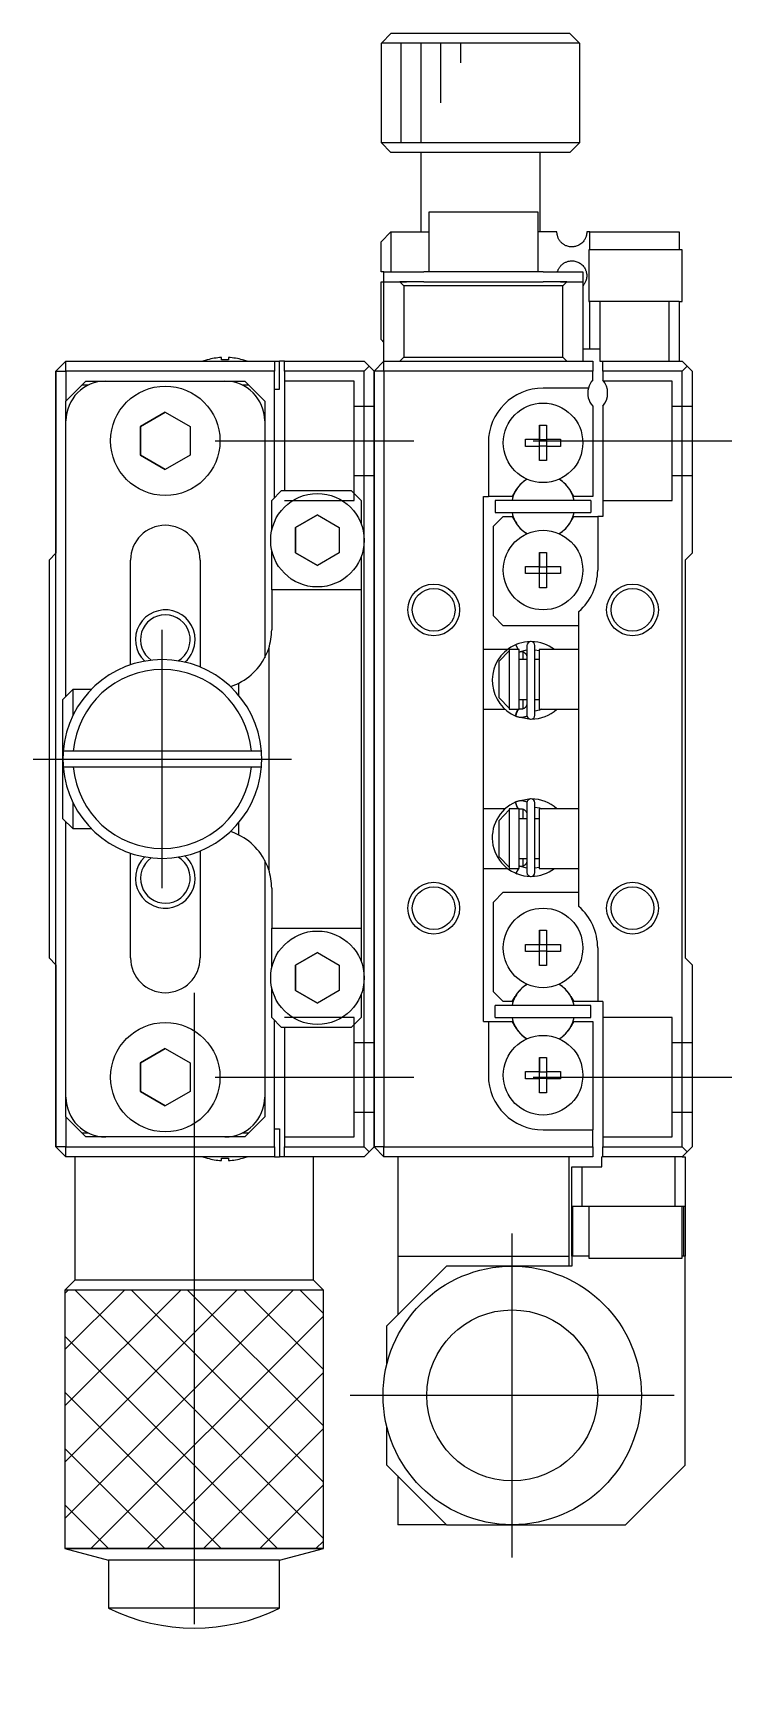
# Model space of a CAD drawing. Extents: x 10 to 351, y 10 to 245.
# Drawn here: x 185.6 to 220.8, y 106.5 to 189.8 of the extents above; entities that cross this region are included whole.
import ezdxf

# ---------------------------------------------------------------- set-up
doc = ezdxf.new("R2010")
doc.units = 0
doc.linetypes.add('CENTER', pattern=[50.8, 31.75, -6.35, 6.35, -6.35])
doc.linetypes.add('DASHED', pattern=[19.05, 12.7, -6.35])
doc.layers.get('0').update_dxf_attribs({"linetype": 'CONTINUOUS'})
doc.layers.add('CENTER', color=1, linetype='CENTER')

msp = doc.modelspace()

# ---------------------------------------------------------------- linework, layer by layer
at = {"color": 7, "linetype": 'CONTINUOUS'}
for p, q in [((203.166, 189.294), (203.667, 189.794)), ((213.134, 189.294), (203.166, 189.294)), ((203.166, 188.794), (203.166, 189.294)), ((203.667, 189.794), (212.632, 189.794)), ((212.632, 189.794), (213.134, 189.294)), ((213.134, 189.294), (213.134, 188.794)), ((203.15, 188.794), (203.166, 188.794)), ((203.15, 188.794), (203.15, 184.294)), ((213.134, 188.794), (213.15, 188.794)), ((213.15, 184.294), (213.15, 188.794)), ((203.15, 184.294), (213.15, 184.294)), ((203.15, 184.294), (203.65, 183.794)), ((212.65, 183.794), (213.15, 184.294)), ((212.65, 183.794), (203.65, 183.794)), ((205.15, 183.794), (205.15, 179.794)), ((211.15, 179.794), (211.15, 183.794)), ((211.05, 180.794), (205.55, 180.794)), ((205.55, 180.794), (205.55, 177.794)), ((211.05, 177.794), (211.05, 180.794)), ((203.65, 179.794), (203.15, 179.294)), ((203.15, 177.794), (203.15, 179.294)), ((203.65, 179.794), (203.65, 177.794)), ((203.65, 179.794), (205.55, 179.794)), ((212, 179.794), (211.05, 179.794)), ((212, 179.759), (212, 179.794)), ((212.003, 179.725), (212, 179.759)), ((212.007, 179.691), (212.003, 179.725)), ((212.012, 179.657), (212.007, 179.691)), ((212.019, 179.626), (212.012, 179.657)), ((212.026, 179.595), (212.019, 179.626)), ((212.036, 179.564), (212.026, 179.595)), ((212.046, 179.534), (212.036, 179.564)), ((212.057, 179.506), (212.046, 179.534)), ((212.069, 179.478), (212.057, 179.506)), ((212.083, 179.451), (212.069, 179.478)), ((212.097, 179.424), (212.083, 179.451)), ((212.116, 179.393), (212.097, 179.424)), ((212.136, 179.363), (212.116, 179.393)), ((212.157, 179.334), (212.136, 179.363)), ((212.179, 179.307), (212.157, 179.334)), ((212.201, 179.282), (212.179, 179.307)), ((212.225, 179.258), (212.201, 179.282)), ((212.249, 179.235), (212.225, 179.258)), ((212.274, 179.214), (212.249, 179.235)), ((212.3, 179.194), (212.274, 179.214)), ((212.326, 179.174), (212.3, 179.194)), ((212.353, 179.157), (212.326, 179.174)), ((212.381, 179.141), (212.353, 179.157)), ((212.417, 179.121), (212.381, 179.141)), ((212.453, 179.105), (212.417, 179.121)), ((212.49, 179.09), (212.453, 179.105)), ((212.534, 179.075), (212.49, 179.09)), ((212.579, 179.063), (212.534, 179.075)), ((212.623, 179.054), (212.579, 179.063)), ((212.667, 179.048), (212.623, 179.054)), ((212.71, 179.045), (212.667, 179.048)), ((212.753, 179.044), (212.71, 179.045)), ((212.798, 179.045), (212.753, 179.044)), ((212.842, 179.049), (212.798, 179.045)), ((212.886, 179.056), (212.842, 179.049)), ((212.928, 179.065), (212.886, 179.056)), ((212.969, 179.076), (212.928, 179.065)), ((213.016, 179.092), (212.969, 179.076)), ((213.062, 179.111), (213.016, 179.092)), ((213.105, 179.133), (213.062, 179.111)), ((213.147, 179.157), (213.105, 179.133)), ((213.198, 179.192), (213.147, 179.157)), ((213.245, 179.231), (213.198, 179.192)), ((213.29, 179.273), (213.245, 179.231)), ((213.32, 179.307), (213.29, 179.273)), ((213.349, 179.342), (213.32, 179.307)), ((213.376, 179.38), (213.349, 179.342)), ((213.401, 179.421), (213.376, 179.38)), ((213.414, 179.446), (213.401, 179.421)), ((213.427, 179.472), (213.414, 179.446)), ((213.44, 179.5), (213.427, 179.472)), ((213.451, 179.529), (213.44, 179.5)), ((213.462, 179.559), (213.451, 179.529)), ((213.472, 179.591), (213.462, 179.559)), ((213.476, 179.608), (213.472, 179.591)), ((213.48, 179.625), (213.476, 179.608)), ((213.484, 179.643), (213.48, 179.625)), ((213.488, 179.661), (213.484, 179.643)), ((213.491, 179.68), (213.488, 179.661)), ((213.494, 179.7), (213.491, 179.68)), ((213.495, 179.711), (213.494, 179.7)), ((213.496, 179.723), (213.495, 179.711)), ((213.497, 179.735), (213.496, 179.723)), ((213.498, 179.747), (213.497, 179.735)), ((213.499, 179.758), (213.498, 179.747)), ((213.5, 179.782), (213.499, 179.77)), ((213.499, 179.77), (213.499, 179.758)), ((213.5, 179.794), (213.5, 179.782)), ((213.65, 179.794), (213.5, 179.794)), ((213.65, 179.794), (218.15, 179.794)), ((213.65, 178.894), (213.65, 179.794)), ((218.15, 179.794), (218.15, 178.894)), ((212.243, 178.147), (212.271, 178.171)), ((212.271, 178.171), (212.3, 178.194)), ((212.3, 178.194), (212.331, 178.216)), ((212.331, 178.216), (212.362, 178.235)), ((212.362, 178.235), (212.393, 178.253)), ((212.393, 178.253), (212.425, 178.269)), ((212.425, 178.269), (212.456, 178.284)), ((212.456, 178.284), (212.49, 178.297)), ((212.49, 178.297), (212.524, 178.309)), ((212.524, 178.309), (212.558, 178.319)), ((212.558, 178.319), (212.592, 178.327)), ((212.592, 178.327), (212.638, 178.335)), ((212.638, 178.335), (212.684, 178.341)), ((212.684, 178.341), (212.728, 178.343)), ((212.728, 178.343), (212.772, 178.343)), ((212.772, 178.343), (212.815, 178.341)), ((212.815, 178.341), (212.857, 178.336)), ((212.857, 178.336), (212.898, 178.329)), ((212.898, 178.329), (212.952, 178.316)), ((212.952, 178.316), (213.004, 178.299)), ((213.004, 178.299), (213.054, 178.279)), ((213.054, 178.279), (213.1, 178.257)), ((213.1, 178.257), (213.143, 178.232)), ((213.143, 178.232), (213.185, 178.204)), ((213.185, 178.204), (213.224, 178.174)), ((213.224, 178.174), (213.263, 178.141)), ((218.3, 178.894), (213.6, 178.894)), ((213.6, 178.894), (213.6, 176.294)), ((218.3, 176.294), (218.3, 178.894)), ((203.3, 177.794), (203.15, 177.794)), ((203.3, 177.294), (203.3, 177.794)), ((203.3, 177.794), (205.3, 177.794)), ((211.3, 177.794), (205.3, 177.794)), ((211.3, 177.794), (213.3, 177.794)), ((212.027, 177.794), (212.035, 177.822)), ((212.035, 177.822), (212.045, 177.849)), ((212.045, 177.849), (212.055, 177.876)), ((212.055, 177.876), (212.066, 177.903)), ((212.066, 177.903), (212.079, 177.93)), ((212.079, 177.93), (212.093, 177.956)), ((212.093, 177.956), (212.108, 177.981)), ((212.108, 177.981), (212.123, 178.006)), ((212.123, 178.006), (212.139, 178.029)), ((212.139, 178.029), (212.156, 178.052)), ((212.156, 178.052), (212.173, 178.073)), ((212.173, 178.073), (212.191, 178.094)), ((212.191, 178.094), (212.217, 178.121)), ((212.217, 178.121), (212.243, 178.147)), ((213.263, 178.141), (213.299, 178.104)), ((213.299, 178.104), (213.333, 178.065)), ((213.3, 177.794), (213.3, 177.294)), ((213.333, 178.065), (213.364, 178.024)), ((213.364, 178.024), (213.389, 177.986)), ((213.389, 177.986), (213.412, 177.946)), ((213.412, 177.946), (213.433, 177.903)), ((213.433, 177.903), (213.443, 177.88)), ((213.456, 177.341), (213.441, 177.302)), ((213.443, 177.88), (213.452, 177.856)), ((213.452, 177.856), (213.461, 177.831)), ((213.469, 177.382), (213.456, 177.341)), ((213.461, 177.831), (213.469, 177.804)), ((213.469, 177.804), (213.477, 177.777)), ((213.474, 177.398), (213.469, 177.382)), ((213.478, 177.416), (213.474, 177.398)), ((213.477, 177.777), (213.484, 177.748)), ((213.482, 177.434), (213.478, 177.416)), ((213.486, 177.452), (213.482, 177.434)), ((213.484, 177.748), (213.486, 177.734)), ((213.486, 177.734), (213.489, 177.721)), ((213.49, 177.472), (213.486, 177.452)), ((213.489, 177.721), (213.491, 177.707)), ((213.493, 177.491), (213.49, 177.472)), ((213.491, 177.707), (213.493, 177.693)), ((213.493, 177.693), (213.495, 177.678)), ((213.494, 177.504), (213.493, 177.491)), ((213.496, 177.517), (213.494, 177.504)), ((213.495, 177.678), (213.496, 177.664)), ((213.496, 177.664), (213.497, 177.652)), ((213.497, 177.53), (213.496, 177.517)), ((213.497, 177.652), (213.498, 177.641)), ((213.498, 177.543), (213.497, 177.53)), ((213.498, 177.641), (213.499, 177.63)), ((213.499, 177.557), (213.498, 177.543)), ((213.499, 177.63), (213.499, 177.618)), ((213.499, 177.618), (213.5, 177.606)), ((213.5, 177.582), (213.499, 177.57)), ((213.499, 177.57), (213.499, 177.557)), ((213.5, 177.606), (213.5, 177.594)), ((213.5, 177.594), (213.5, 177.582)), ((203.15, 174.394), (203.15, 177.294)), ((203.15, 177.294), (203.3, 177.294)), ((203.3, 173.294), (203.3, 177.294)), ((203.3, 177.294), (204.1, 177.294)), ((204.3, 177.094), (204.1, 177.294)), ((204.1, 177.294), (204.428, 177.294)), ((204.428, 177.294), (204.1, 177.294)), ((212.3, 177.094), (204.3, 177.094)), ((204.3, 177.094), (204.3, 173.494)), ((205.3, 177.294), (204.428, 177.294)), ((205.3, 177.294), (211.3, 177.294)), ((212.171, 177.294), (211.3, 177.294)), ((212.171, 177.294), (212.5, 177.294)), ((212.5, 177.294), (212.171, 177.294)), ((212.5, 177.294), (212.3, 177.094)), ((212.3, 173.494), (212.3, 177.094)), ((212.5, 177.294), (213.3, 177.294)), ((213.3, 177.294), (213.3, 173.294)), ((213.307, 177.092), (213.3, 177.084)), ((213.339, 177.13), (213.307, 177.092)), ((213.369, 177.17), (213.339, 177.13)), ((213.389, 177.201), (213.369, 177.17)), ((213.407, 177.233), (213.389, 177.201)), ((213.425, 177.266), (213.407, 177.233)), ((213.441, 177.302), (213.425, 177.266)), ((213.6, 176.294), (213.65, 176.294)), ((213.65, 173.894), (213.65, 176.294)), ((214.15, 176.294), (213.65, 176.294)), ((214.15, 176.294), (214.15, 173.894)), ((217.65, 176.294), (214.15, 176.294)), ((217.65, 173.294), (217.65, 176.294)), ((218.15, 176.294), (217.65, 176.294)), ((218.15, 176.294), (218.3, 176.294)), ((218.15, 176.294), (218.15, 173.294)), ((203.15, 174.394), (203.3, 174.244)), ((186.8, 172.794), (187.3, 173.294)), ((187.3, 172.794), (187.3, 173.294)), ((187.3, 173.294), (197.8, 173.294)), ((194.413, 173.363), (194.411, 173.368)), ((195.12, 173.363), (195.12, 173.483)), ((195.48, 173.363), (195.12, 173.363)), ((195.48, 173.483), (195.48, 173.363)), ((196.188, 173.368), (196.186, 173.363)), ((197.8, 173.294), (197.8, 172.794)), ((197.8, 173.294), (198.05, 173.294)), ((198.05, 171.894), (198.05, 173.294)), ((198.3, 173.294), (198.05, 173.294)), ((198.3, 173.294), (202.3, 173.294)), ((198.3, 172.794), (198.3, 173.294)), ((202.3, 173.294), (202.55, 173.044)), ((203.3, 173.294), (202.8, 172.794)), ((203.3, 172.794), (203.3, 173.294)), ((203.3, 173.294), (213.8, 173.294)), ((204.1, 173.294), (204.3, 173.494)), ((204.3, 173.494), (212.3, 173.494)), ((212.3, 173.494), (212.5, 173.294)), ((213.65, 173.894), (213.3, 173.894)), ((214.15, 173.894), (213.65, 173.894)), ((213.8, 173.294), (213.8, 172.794)), ((214.15, 173.894), (214.15, 173.294)), ((214.15, 173.294), (214.3, 173.294)), ((214.3, 172.794), (214.3, 173.294)), ((214.3, 173.294), (218.3, 173.294)), ((218.3, 173.294), (218.55, 173.044)), ((186.8, 172.794), (187.3, 172.794)), ((186.8, 133.794), (186.8, 172.794)), ((186.8, 172.794), (186.8, 163.644)), ((186.8, 133.794), (186.8, 172.794)), ((197.8, 172.794), (187.3, 172.794)), ((187.3, 172.794), (187.3, 171.294)), ((197.8, 166.444), (197.8, 172.794)), ((202.3, 172.794), (198.3, 172.794)), ((198.3, 172.794), (198.3, 166.794)), ((202.55, 173.044), (202.3, 172.794)), ((202.3, 164.294), (202.3, 172.794)), ((202.55, 173.044), (202.8, 172.794)), ((202.8, 172.794), (202.8, 133.794)), ((203.3, 172.794), (202.8, 172.794)), ((202.8, 133.794), (202.8, 172.794)), ((213.8, 172.794), (203.3, 172.794)), ((203.3, 172.794), (203.3, 133.794)), ((213.8, 172.355), (213.8, 172.794)), ((214.3, 172.794), (214.3, 172.355)), ((218.3, 172.794), (214.3, 172.794)), ((218.55, 173.044), (218.3, 172.794)), ((218.3, 133.794), (218.3, 172.794)), ((218.55, 173.044), (218.8, 172.794)), ((218.55, 173.044), (218.8, 172.794)), ((218.8, 172.794), (218.8, 163.644)), ((188.1, 172.094), (187.3, 171.294)), ((188.1, 172.094), (188.3, 172.294)), ((188.428, 172.094), (188.1, 172.094)), ((188.3, 172.294), (189.3, 172.294)), ((189.3, 172.294), (195.3, 172.294)), ((195.3, 172.294), (196.3, 172.294)), ((196.5, 172.094), (196.171, 172.094)), ((196.3, 172.294), (196.5, 172.094)), ((197.3, 171.294), (196.5, 172.094)), ((197.8, 171.894), (198.05, 171.894)), ((213.581, 171.944), (211.3, 171.944)), ((187.3, 170.294), (187.3, 171.294)), ((191.05, 170.015), (192.3, 170.737)), ((192.3, 170.737), (191.05, 170.015)), ((192.3, 170.737), (193.55, 170.015)), ((197.3, 171.294), (197.3, 170.294)), ((213.8, 171.032), (213.8, 166.494)), ((214.3, 171.032), (214.3, 165.494)), ((187.3, 156.444), (187.3, 170.294)), ((191.05, 168.572), (191.05, 170.015)), ((191.05, 170.015), (191.05, 168.572)), ((193.55, 170.015), (193.55, 168.572)), ((197.3, 170.294), (197.3, 158.388)), ((211.12, 170.08), (211.48, 170.08)), ((211.12, 169.374), (211.12, 170.08)), ((211.12, 170.08), (211.12, 169.374)), ((211.48, 170.08), (211.48, 169.374)), ((208.55, 169.194), (208.55, 166.494)), ((210.413, 169.014), (210.413, 169.374)), ((210.413, 169.374), (211.12, 169.374)), ((211.12, 169.014), (210.413, 169.014)), ((211.13, 169.363), (211.12, 169.374)), ((211.13, 169.024), (211.12, 169.014)), ((211.12, 168.307), (211.12, 169.014)), ((211.12, 168.307), (211.12, 169.014)), ((211.13, 169.363), (211.469, 169.363)), ((211.13, 169.024), (211.13, 169.363)), ((211.469, 169.024), (211.13, 169.024)), ((211.469, 169.363), (211.48, 169.374)), ((211.469, 169.363), (211.469, 169.024)), ((211.469, 169.024), (211.48, 169.014)), ((211.48, 169.374), (212.186, 169.374)), ((211.48, 169.014), (211.48, 168.307)), ((212.186, 169.014), (211.48, 169.014)), ((212.186, 169.374), (212.186, 169.014)), ((192.3, 167.85), (191.05, 168.572)), ((191.05, 168.572), (192.3, 167.85)), ((193.55, 168.572), (192.3, 167.85)), ((211.48, 168.307), (211.12, 168.307)), ((197.65, 166.294), (198.15, 166.794)), ((198.15, 166.794), (201.65, 166.794)), ((201.65, 166.794), (202.15, 166.294)), ((209.899, 166.754), (209.749, 166.494)), ((212.85, 166.494), (212.7, 166.754)), ((197.65, 164.776), (197.65, 166.294)), ((202.15, 166.294), (202.15, 165.12)), ((208.3, 166.494), (208.55, 166.494)), ((208.3, 140.094), (208.3, 166.494)), ((209.749, 166.494), (208.55, 166.494)), ((208.9, 166.294), (208.9, 165.694)), ((213.7, 166.294), (208.9, 166.294)), ((208.9, 165.694), (213.7, 165.694)), ((213.8, 166.494), (212.85, 166.494)), ((213.7, 166.294), (213.7, 165.694)), ((198.85, 164.929), (199.95, 165.564)), ((199.95, 165.564), (198.85, 164.929)), ((198.85, 163.658), (198.85, 164.929)), ((198.85, 164.929), (198.85, 163.658)), ((199.95, 165.564), (201.05, 164.929)), ((201.05, 164.929), (201.05, 163.658)), ((209.3, 165.494), (208.8, 164.994)), ((208.8, 160.494), (208.8, 164.994)), ((209.3, 165.494), (209.749, 165.494)), ((209.749, 165.494), (209.899, 165.233)), ((212.7, 165.233), (212.85, 165.494)), ((212.85, 165.494), (214.05, 165.494)), ((214.05, 165.494), (214.05, 162.794)), ((214.3, 165.494), (214.05, 165.494)), ((202.3, 142.294), (202.3, 164.294)), ((186.45, 163.294), (186.8, 163.644)), ((186.45, 163.294), (186.45, 143.294)), ((190.55, 158.031), (190.55, 163.294)), ((194.05, 163.294), (194.05, 157.918)), ((197.65, 161.794), (197.65, 163.811)), ((199.95, 163.023), (198.85, 163.658)), ((198.85, 163.658), (199.95, 163.023)), ((201.05, 163.658), (199.95, 163.023)), ((202.15, 163.467), (202.15, 161.794)), ((211.12, 163.68), (211.48, 163.68)), ((211.12, 162.974), (211.12, 163.68)), ((211.12, 163.68), (211.12, 162.974)), ((211.48, 163.68), (211.48, 162.974)), ((218.45, 163.294), (218.8, 163.644)), ((218.45, 163.294), (218.45, 143.294)), ((210.413, 162.614), (210.413, 162.974)), ((210.413, 162.974), (211.12, 162.974)), ((211.12, 162.614), (210.413, 162.614)), ((211.13, 162.963), (211.12, 162.974)), ((211.13, 162.624), (211.12, 162.614)), ((211.12, 161.907), (211.12, 162.614)), ((211.12, 161.907), (211.12, 162.614)), ((211.13, 162.963), (211.469, 162.963)), ((211.13, 162.624), (211.13, 162.963)), ((211.469, 162.624), (211.13, 162.624)), ((211.469, 162.963), (211.48, 162.974)), ((211.469, 162.963), (211.469, 162.624)), ((211.469, 162.624), (211.48, 162.614)), ((211.48, 162.974), (212.186, 162.974)), ((211.48, 162.614), (211.48, 161.907)), ((212.186, 162.614), (211.48, 162.614)), ((212.186, 162.974), (212.186, 162.614)), ((202.15, 161.794), (197.65, 161.794)), ((197.65, 161.794), (197.65, 159.794)), ((202.15, 161.794), (202.15, 144.794)), ((211.48, 161.907), (211.12, 161.907)), ((213.1, 145.873), (213.1, 160.714)), ((208.8, 160.494), (209.3, 159.994)), ((213.1, 159.994), (209.3, 159.994)), ((209.925, 159.037), (209.921, 159.036)), ((210.042, 158.825), (209.925, 159.037)), ((209.985, 159.062), (209.93, 159.041)), ((209.937, 159.026), (209.931, 159.041)), ((197.5, 158.857), (197.5, 147.73)), ((209.508, 158.794), (208.3, 158.794)), ((209.1, 158.21), (209.6, 158.739)), ((209.1, 156.377), (209.1, 158.21)), ((209.509, 158.794), (209.509, 158.794)), ((209.509, 158.794), (209.509, 158.794)), ((209.6, 158.794), (209.6, 158.739)), ((210.1, 158.794), (209.6, 158.794)), ((209.6, 158.739), (209.6, 155.848)), ((210.054, 158.794), (210.042, 158.825)), ((210.086, 158.673), (210.1, 158.678)), ((210.1, 155.794), (210.1, 158.794)), ((210.1, 158.679), (210.493, 158.785)), ((210.1, 158.678), (210.114, 158.683)), ((210.493, 158.294), (210.1, 158.294)), ((210.114, 158.683), (210.129, 158.687)), ((210.129, 158.687), (210.143, 158.69)), ((210.143, 158.69), (210.158, 158.693)), ((210.158, 158.693), (210.172, 158.695)), ((210.172, 158.695), (210.187, 158.696)), ((210.187, 158.696), (210.202, 158.696)), ((210.202, 158.696), (210.217, 158.695)), ((210.217, 158.695), (210.232, 158.694)), ((210.232, 158.694), (210.246, 158.692)), ((210.246, 158.692), (210.261, 158.689)), ((210.261, 158.689), (210.275, 158.686)), ((210.275, 158.686), (210.289, 158.681)), ((210.289, 158.681), (210.303, 158.676)), ((210.3, 158.294), (210.3, 158.678)), ((210.303, 158.676), (210.317, 158.671)), ((210.317, 158.671), (210.33, 158.664)), ((210.33, 158.664), (210.343, 158.657)), ((210.343, 158.657), (210.356, 158.649)), ((210.356, 158.649), (210.368, 158.641)), ((210.368, 158.641), (210.38, 158.632)), ((210.38, 158.632), (210.391, 158.623)), ((210.391, 158.623), (210.402, 158.613)), ((210.402, 158.613), (210.413, 158.602)), ((210.413, 158.602), (210.422, 158.591)), ((210.422, 158.591), (210.432, 158.579)), ((210.432, 158.579), (210.44, 158.567)), ((210.44, 158.567), (210.448, 158.555)), ((210.448, 158.555), (210.456, 158.542)), ((210.456, 158.542), (210.462, 158.529)), ((210.462, 158.529), (210.469, 158.516)), ((210.469, 158.516), (210.474, 158.502)), ((210.474, 158.502), (210.479, 158.488)), ((210.479, 158.488), (210.483, 158.474)), ((210.483, 158.474), (210.486, 158.46)), ((210.486, 158.46), (210.489, 158.445)), ((210.489, 158.445), (210.491, 158.43)), ((210.491, 158.43), (210.492, 158.416)), ((210.492, 158.416), (210.493, 158.401)), ((210.493, 158.997), (210.493, 155.497)), ((210.493, 158.401), (210.493, 158.396)), ((210.893, 155.497), (210.893, 158.997)), ((210.893, 158.784), (211.1, 158.743)), ((211.1, 158.294), (210.893, 158.294)), ((211.1, 158.794), (211.1, 155.794)), ((213.1, 158.794), (211.1, 158.794)), ((187.15, 156.294), (187.65, 156.794)), ((187.65, 156.794), (187.65, 155.473)), ((188.579, 156.794), (187.65, 156.794)), ((196, 156.484), (196, 157.114)), ((187.15, 153.294), (187.15, 156.294)), ((208.3, 155.794), (209.395, 155.794)), ((209.6, 155.848), (209.1, 156.377)), ((209.396, 155.794), (209.396, 155.794)), ((209.6, 155.848), (209.6, 155.794)), ((209.6, 155.794), (210.1, 155.794)), ((209.921, 155.457), (209.989, 155.691)), ((209.989, 155.691), (210.046, 155.794)), ((210.005, 155.701), (209.998, 155.686)), ((210.012, 155.715), (210.005, 155.701)), ((210.018, 155.728), (210.012, 155.715)), ((210.025, 155.741), (210.018, 155.728)), ((210.032, 155.753), (210.025, 155.741)), ((210.038, 155.765), (210.032, 155.753)), ((210.045, 155.775), (210.038, 155.765)), ((210.051, 155.785), (210.045, 155.775)), ((210.056, 155.794), (210.051, 155.785)), ((210.093, 155.817), (210.086, 155.82)), ((210.107, 155.812), (210.093, 155.817)), ((210.1, 156.294), (210.493, 156.294)), ((210.121, 155.808), (210.107, 155.812)), ((210.136, 155.804), (210.121, 155.808)), ((210.15, 155.802), (210.136, 155.804)), ((210.165, 155.799), (210.15, 155.802)), ((210.18, 155.798), (210.165, 155.799)), ((210.195, 155.797), (210.18, 155.798)), ((210.209, 155.798), (210.195, 155.797)), ((210.224, 155.798), (210.209, 155.798)), ((210.239, 155.8), (210.224, 155.798)), ((210.253, 155.803), (210.239, 155.8)), ((210.268, 155.806), (210.253, 155.803)), ((210.282, 155.81), (210.268, 155.806)), ((210.296, 155.814), (210.282, 155.81)), ((210.31, 155.82), (210.296, 155.814)), ((210.3, 155.815), (210.3, 156.294)), ((210.323, 155.826), (210.31, 155.82)), ((210.337, 155.832), (210.323, 155.826)), ((210.349, 155.84), (210.337, 155.832)), ((210.362, 155.848), (210.349, 155.84)), ((210.374, 155.856), (210.362, 155.848)), ((210.385, 155.865), (210.374, 155.856)), ((210.396, 155.875), (210.385, 155.865)), ((210.407, 155.885), (210.396, 155.875)), ((210.417, 155.896), (210.407, 155.885)), ((210.426, 155.907), (210.417, 155.896)), ((210.435, 155.919), (210.426, 155.907)), ((210.444, 155.931), (210.435, 155.919)), ((210.452, 155.944), (210.444, 155.931)), ((210.459, 155.957), (210.452, 155.944)), ((210.465, 155.97), (210.459, 155.957)), ((210.471, 155.983), (210.465, 155.97)), ((210.476, 155.997), (210.471, 155.983)), ((210.481, 156.011), (210.476, 155.997)), ((210.484, 156.025), (210.481, 156.011)), ((210.488, 156.04), (210.484, 156.025)), ((210.49, 156.054), (210.488, 156.04)), ((210.492, 156.069), (210.49, 156.054)), ((210.493, 156.084), (210.492, 156.069)), ((210.493, 156.097), (210.493, 156.084)), ((210.893, 156.294), (211.1, 156.294)), ((211.128, 155.758), (210.893, 155.708)), ((211.1, 155.794), (213.1, 155.794)), ((211.234, 155.793), (211.128, 155.758)), ((209.92, 155.458), (209.93, 155.454)), ((209.926, 155.476), (209.925, 155.469)), ((209.925, 155.469), (209.925, 155.463)), ((209.925, 155.463), (209.926, 155.458)), ((209.927, 155.484), (209.926, 155.476)), ((209.926, 155.458), (209.927, 155.455)), ((209.928, 155.493), (209.927, 155.484)), ((209.927, 155.455), (209.929, 155.453)), ((209.931, 155.503), (209.928, 155.493)), ((209.929, 155.453), (209.93, 155.452)), ((209.93, 155.452), (209.96, 155.44)), ((209.933, 155.514), (209.931, 155.503)), ((209.937, 155.526), (209.933, 155.514)), ((209.94, 155.539), (209.937, 155.526)), ((209.945, 155.552), (209.94, 155.539)), ((209.949, 155.566), (209.945, 155.552)), ((209.954, 155.58), (209.949, 155.566)), ((209.96, 155.595), (209.954, 155.58)), ((209.966, 155.61), (209.96, 155.595)), ((209.96, 155.44), (209.993, 155.429)), ((209.972, 155.625), (209.966, 155.61)), ((209.978, 155.641), (209.972, 155.625)), ((209.984, 155.656), (209.978, 155.641)), ((209.983, 155.432), (210.669, 155.298)), ((209.991, 155.671), (209.984, 155.656)), ((209.998, 155.686), (209.991, 155.671)), ((209.993, 155.429), (210.026, 155.42)), ((210.026, 155.42), (210.059, 155.412)), ((210.059, 155.412), (210.093, 155.406)), ((210.093, 155.406), (210.127, 155.401)), ((210.127, 155.401), (210.162, 155.398)), ((210.162, 155.398), (210.196, 155.397)), ((210.196, 155.397), (210.23, 155.398)), ((210.23, 155.398), (210.265, 155.401)), ((210.265, 155.401), (210.299, 155.405)), ((210.299, 155.405), (210.333, 155.41)), ((210.333, 155.41), (210.366, 155.418)), ((210.366, 155.418), (210.4, 155.427)), ((210.4, 155.427), (210.432, 155.438)), ((210.432, 155.438), (210.464, 155.451)), ((210.464, 155.451), (210.496, 155.465)), ((187.15, 150.294), (187.15, 153.294)), ((187.667, 153.694), (187.166, 153.694)), ((196.632, 153.694), (187.667, 153.694)), ((197.134, 153.694), (196.632, 153.694)), ((187.166, 152.894), (187.667, 152.894)), ((187.667, 152.894), (196.632, 152.894)), ((196.632, 152.894), (197.134, 152.894)), ((187.65, 151.114), (187.65, 149.794)), ((209.395, 150.794), (208.3, 150.794)), ((209.1, 150.21), (209.6, 150.739)), ((209.396, 150.794), (209.396, 150.794)), ((209.6, 150.794), (209.6, 150.739)), ((210.1, 150.794), (209.6, 150.794)), ((209.6, 150.739), (209.6, 147.848)), ((209.921, 151.13), (209.989, 150.896)), ((209.925, 151.124), (209.926, 151.129)), ((209.925, 151.118), (209.925, 151.124)), ((209.926, 151.111), (209.925, 151.118)), ((209.926, 151.129), (209.927, 151.132)), ((209.927, 151.103), (209.926, 151.111)), ((209.927, 151.132), (209.929, 151.134)), ((209.928, 151.094), (209.927, 151.103)), ((209.931, 151.084), (209.928, 151.094)), ((209.929, 151.134), (209.93, 151.135)), ((209.947, 151.142), (209.93, 151.135)), ((209.933, 151.073), (209.931, 151.084)), ((209.937, 151.061), (209.933, 151.073)), ((209.94, 151.048), (209.937, 151.061)), ((209.945, 151.035), (209.94, 151.048)), ((209.949, 151.021), (209.945, 151.035)), ((209.98, 151.154), (209.947, 151.142)), ((209.954, 151.007), (209.949, 151.021)), ((209.96, 150.992), (209.954, 151.007)), ((209.966, 150.977), (209.96, 150.992)), ((209.972, 150.962), (209.966, 150.977)), ((209.978, 150.946), (209.972, 150.962)), ((209.984, 150.931), (209.978, 150.946)), ((210.013, 151.164), (209.98, 151.154)), ((210.668, 151.289), (209.984, 151.155)), ((209.991, 150.916), (209.984, 150.931)), ((209.989, 150.896), (210.046, 150.793)), ((209.998, 150.901), (209.991, 150.916)), ((210.005, 150.886), (209.998, 150.901)), ((210.012, 150.872), (210.005, 150.886)), ((210.018, 150.859), (210.012, 150.872)), ((210.046, 151.172), (210.013, 151.164)), ((210.025, 150.846), (210.018, 150.859)), ((210.032, 150.834), (210.025, 150.846)), ((210.038, 150.822), (210.032, 150.834)), ((210.045, 150.812), (210.038, 150.822)), ((210.051, 150.802), (210.045, 150.812)), ((210.08, 151.179), (210.046, 151.172)), ((210.056, 150.794), (210.051, 150.802)), ((210.114, 151.184), (210.08, 151.179)), ((210.086, 150.767), (210.1, 150.772)), ((210.1, 147.794), (210.1, 150.794)), ((210.1, 150.772), (210.114, 150.777)), ((210.148, 151.188), (210.114, 151.184)), ((210.114, 150.777), (210.129, 150.781)), ((210.129, 150.781), (210.143, 150.784)), ((210.143, 150.784), (210.158, 150.787)), ((210.182, 151.189), (210.148, 151.188)), ((210.158, 150.787), (210.172, 150.788)), ((210.172, 150.788), (210.187, 150.789)), ((210.217, 151.189), (210.182, 151.189)), ((210.187, 150.789), (210.202, 150.79)), ((210.202, 150.79), (210.217, 150.789)), ((210.251, 151.188), (210.217, 151.189)), ((210.217, 150.789), (210.232, 150.788)), ((210.232, 150.788), (210.246, 150.786)), ((210.246, 150.786), (210.261, 150.783)), ((210.285, 151.184), (210.251, 151.188)), ((210.261, 150.783), (210.275, 150.779)), ((210.275, 150.779), (210.289, 150.775)), ((210.319, 151.179), (210.285, 151.184)), ((210.289, 150.775), (210.303, 150.77)), ((210.3, 150.294), (210.3, 150.772)), ((210.303, 150.77), (210.317, 150.764)), ((210.317, 150.764), (210.33, 150.758)), ((210.353, 151.172), (210.319, 151.179)), ((210.33, 150.758), (210.343, 150.751)), ((210.343, 150.751), (210.356, 150.743)), ((210.387, 151.164), (210.353, 151.172)), ((210.356, 150.743), (210.368, 150.735)), ((210.368, 150.735), (210.38, 150.726)), ((210.38, 150.726), (210.391, 150.716)), ((210.42, 151.153), (210.387, 151.164)), ((210.391, 150.716), (210.402, 150.706)), ((210.402, 150.706), (210.413, 150.696)), ((210.413, 150.696), (210.422, 150.685)), ((210.452, 151.142), (210.42, 151.153)), ((210.484, 151.128), (210.452, 151.142)), ((210.496, 151.122), (210.484, 151.128)), ((210.493, 151.09), (210.493, 147.59)), ((210.893, 147.59), (210.893, 151.09)), ((210.893, 150.879), (211.123, 150.831)), ((211.1, 150.794), (211.1, 147.794)), ((213.1, 150.794), (211.1, 150.794)), ((211.123, 150.831), (211.234, 150.794)), ((187.65, 149.794), (187.15, 150.294)), ((187.3, 136.294), (187.3, 150.144)), ((196, 149.473), (196, 150.103)), ((209.1, 148.377), (209.1, 150.21)), ((210.493, 150.294), (210.1, 150.294)), ((210.422, 150.685), (210.432, 150.673)), ((210.432, 150.673), (210.44, 150.661)), ((210.44, 150.661), (210.448, 150.649)), ((210.448, 150.649), (210.456, 150.636)), ((210.456, 150.636), (210.462, 150.623)), ((210.462, 150.623), (210.469, 150.61)), ((210.469, 150.61), (210.474, 150.596)), ((210.474, 150.596), (210.479, 150.582)), ((210.479, 150.582), (210.483, 150.568)), ((210.483, 150.568), (210.486, 150.553)), ((210.486, 150.553), (210.489, 150.539)), ((210.489, 150.539), (210.491, 150.524)), ((210.491, 150.524), (210.492, 150.51)), ((210.492, 150.51), (210.493, 150.495)), ((210.493, 150.495), (210.493, 150.49)), ((211.1, 150.294), (210.893, 150.294)), ((187.65, 149.794), (188.579, 149.794)), ((190.55, 143.294), (190.55, 148.556)), ((194.05, 148.669), (194.05, 143.294)), ((197.3, 148.199), (197.3, 136.294)), ((209.6, 147.848), (209.1, 148.377)), ((210.1, 148.294), (210.493, 148.294)), ((210.3, 147.909), (210.3, 148.294)), ((210.893, 148.294), (211.1, 148.294)), ((208.3, 147.794), (209.508, 147.794)), ((209.6, 147.848), (209.6, 147.794)), ((209.6, 147.794), (210.1, 147.794)), ((210.042, 147.762), (209.925, 147.55)), ((209.93, 147.546), (209.987, 147.525)), ((209.937, 147.561), (209.931, 147.546)), ((210.054, 147.794), (210.042, 147.762)), ((210.093, 147.911), (210.086, 147.914)), ((210.107, 147.906), (210.093, 147.911)), ((210.493, 147.802), (210.099, 147.908)), ((210.121, 147.902), (210.107, 147.906)), ((210.136, 147.898), (210.121, 147.902)), ((210.15, 147.895), (210.136, 147.898)), ((210.165, 147.893), (210.15, 147.895)), ((210.18, 147.892), (210.165, 147.893)), ((210.195, 147.891), (210.18, 147.892)), ((210.209, 147.891), (210.195, 147.891)), ((210.224, 147.892), (210.209, 147.891)), ((210.239, 147.894), (210.224, 147.892)), ((210.253, 147.896), (210.239, 147.894)), ((210.268, 147.9), (210.253, 147.896)), ((210.282, 147.903), (210.268, 147.9)), ((210.296, 147.908), (210.282, 147.903)), ((210.31, 147.913), (210.296, 147.908)), ((210.323, 147.919), (210.31, 147.913)), ((210.337, 147.926), (210.323, 147.919)), ((210.349, 147.933), (210.337, 147.926)), ((210.362, 147.941), (210.349, 147.933)), ((210.374, 147.95), (210.362, 147.941)), ((210.385, 147.959), (210.374, 147.95)), ((210.396, 147.969), (210.385, 147.959)), ((210.407, 147.979), (210.396, 147.969)), ((210.417, 147.99), (210.407, 147.979)), ((210.426, 148.001), (210.417, 147.99)), ((210.435, 148.013), (210.426, 148.001)), ((210.444, 148.025), (210.435, 148.013)), ((210.452, 148.038), (210.444, 148.025)), ((210.459, 148.05), (210.452, 148.038)), ((210.465, 148.064), (210.459, 148.05)), ((210.471, 148.077), (210.465, 148.064)), ((210.476, 148.091), (210.471, 148.077)), ((210.481, 148.105), (210.476, 148.091)), ((210.484, 148.119), (210.481, 148.105)), ((210.488, 148.134), (210.484, 148.119)), ((210.49, 148.148), (210.488, 148.134)), ((210.492, 148.163), (210.49, 148.148)), ((210.493, 148.177), (210.492, 148.163)), ((210.493, 148.191), (210.493, 148.177)), ((211.1, 147.844), (210.893, 147.803)), ((211.1, 147.794), (213.1, 147.794)), ((197.65, 146.794), (197.65, 144.794)), ((209.3, 146.594), (208.8, 146.094)), ((209.3, 146.594), (213.1, 146.594)), ((208.8, 141.594), (208.8, 146.094)), ((197.65, 144.794), (202.15, 144.794)), ((197.65, 142.776), (197.65, 144.794)), ((202.15, 144.794), (202.15, 143.12)), ((211.12, 144.68), (211.48, 144.68)), ((211.12, 143.974), (211.12, 144.68)), ((211.12, 144.68), (211.12, 143.974)), ((211.48, 144.68), (211.48, 143.974)), ((186.8, 142.944), (186.45, 143.294)), ((198.85, 142.929), (199.95, 143.564)), ((199.95, 143.564), (198.85, 142.929)), ((199.95, 143.564), (201.05, 142.929)), ((210.413, 143.614), (210.413, 143.974)), ((210.413, 143.974), (211.12, 143.974)), ((211.12, 143.614), (210.413, 143.614)), ((211.13, 143.963), (211.12, 143.974)), ((211.13, 143.624), (211.12, 143.614)), ((211.12, 142.907), (211.12, 143.614)), ((211.12, 142.907), (211.12, 143.614)), ((211.13, 143.963), (211.469, 143.963)), ((211.13, 143.624), (211.13, 143.963)), ((211.469, 143.624), (211.13, 143.624)), ((211.469, 143.963), (211.48, 143.974)), ((211.469, 143.963), (211.469, 143.624)), ((211.469, 143.624), (211.48, 143.614)), ((211.48, 143.974), (212.186, 143.974)), ((211.48, 143.614), (211.48, 142.907)), ((212.186, 143.614), (211.48, 143.614)), ((212.186, 143.974), (212.186, 143.614)), ((214.05, 143.794), (214.05, 141.094)), ((218.8, 142.944), (218.45, 143.294)), ((186.8, 142.944), (186.8, 133.794)), ((198.85, 141.658), (198.85, 142.929)), ((198.85, 142.929), (198.85, 141.658)), ((201.05, 142.929), (201.05, 141.658)), ((211.48, 142.907), (211.12, 142.907)), ((218.8, 142.944), (218.8, 133.794)), ((197.65, 140.294), (197.65, 141.811)), ((199.95, 141.023), (198.85, 141.658)), ((198.85, 141.658), (199.95, 141.023)), ((201.05, 141.658), (199.95, 141.023)), ((202.3, 133.794), (202.3, 142.294)), ((208.8, 141.594), (209.3, 141.094)), ((202.15, 141.467), (202.15, 140.294)), ((208.9, 140.294), (208.9, 140.894)), ((213.7, 140.894), (208.9, 140.894)), ((209.749, 141.094), (209.3, 141.094)), ((209.749, 141.094), (209.899, 141.354)), ((212.7, 141.354), (212.85, 141.094)), ((214.05, 141.094), (212.85, 141.094)), ((213.7, 140.294), (213.7, 140.894)), ((214.3, 141.094), (214.05, 141.094)), ((214.3, 141.094), (214.3, 133.794)), ((198.15, 139.794), (197.65, 140.294)), ((197.8, 133.794), (197.8, 140.144)), ((202.15, 140.294), (201.65, 139.794)), ((208.3, 140.094), (208.55, 140.094)), ((208.55, 140.094), (208.55, 137.394)), ((208.55, 140.094), (209.749, 140.094)), ((208.9, 140.294), (213.7, 140.294)), ((209.899, 139.833), (209.749, 140.094)), ((212.85, 140.094), (212.7, 139.833)), ((212.85, 140.094), (213.8, 140.094)), ((213.8, 140.094), (213.8, 134.644)), ((201.65, 139.794), (198.15, 139.794)), ((198.3, 139.794), (198.3, 133.794)), ((191.05, 138.015), (192.3, 138.737)), ((192.3, 138.737), (191.05, 138.015)), ((192.3, 138.737), (193.55, 138.015)), ((211.12, 138.28), (211.48, 138.28)), ((211.12, 137.574), (211.12, 138.28)), ((211.12, 138.28), (211.12, 137.574)), ((211.48, 138.28), (211.48, 137.574)), ((191.05, 136.572), (191.05, 138.015)), ((191.05, 138.015), (191.05, 136.572)), ((193.55, 138.015), (193.55, 136.572)), ((210.413, 137.214), (210.413, 137.574)), ((210.413, 137.574), (211.12, 137.574)), ((211.13, 137.563), (211.12, 137.574)), ((211.13, 137.563), (211.469, 137.563)), ((211.13, 137.224), (211.13, 137.563)), ((211.469, 137.563), (211.48, 137.574)), ((211.469, 137.563), (211.469, 137.224)), ((211.48, 137.574), (212.186, 137.574)), ((212.186, 137.574), (212.186, 137.214)), ((192.3, 135.85), (191.05, 136.572)), ((191.05, 136.572), (192.3, 135.85)), ((193.55, 136.572), (192.3, 135.85)), ((211.12, 137.214), (210.413, 137.214)), ((211.13, 137.224), (211.12, 137.214)), ((211.12, 136.507), (211.12, 137.214)), ((211.12, 136.507), (211.12, 137.214)), ((211.469, 137.224), (211.13, 137.224)), ((211.469, 137.224), (211.48, 137.214)), ((211.48, 137.214), (211.48, 136.507)), ((212.186, 137.214), (211.48, 137.214)), ((187.3, 135.294), (187.3, 136.294)), ((197.3, 136.294), (197.3, 135.294)), ((211.48, 136.507), (211.12, 136.507)), ((187.3, 135.294), (188.1, 134.494)), ((187.3, 135.294), (187.3, 133.794)), ((196.5, 134.494), (197.3, 135.294)), ((188.1, 134.494), (188.428, 134.494)), ((188.3, 134.294), (188.1, 134.494)), ((189.3, 134.294), (188.3, 134.294)), ((195.3, 134.294), (189.3, 134.294)), ((196.3, 134.294), (195.3, 134.294)), ((196.171, 134.494), (196.5, 134.494)), ((196.5, 134.494), (196.3, 134.294)), ((197.8, 134.694), (198.05, 134.694)), ((198.05, 134.694), (198.05, 133.294)), ((211.3, 134.644), (213.8, 134.644)), ((213.8, 133.794), (213.8, 134.644)), ((187.3, 133.794), (186.8, 133.794)), ((187.3, 133.294), (186.8, 133.794)), ((187.3, 133.794), (197.8, 133.794)), ((187.3, 133.294), (187.3, 133.794)), ((197.8, 133.294), (187.3, 133.294)), ((187.75, 133.294), (187.75, 127.094)), ((194.411, 133.219), (194.413, 133.224)), ((195.12, 133.224), (195.48, 133.224)), ((195.12, 133.104), (195.12, 133.224)), ((195.48, 133.224), (195.48, 133.104)), ((196.186, 133.224), (196.188, 133.219)), ((197.8, 133.794), (197.8, 133.294)), ((197.8, 133.294), (198.05, 133.294)), ((198.3, 133.294), (198.05, 133.294)), ((198.3, 133.794), (202.3, 133.794)), ((198.3, 133.294), (198.3, 133.794)), ((202.3, 133.294), (198.3, 133.294)), ((199.75, 127.094), (199.75, 133.294)), ((202.3, 133.794), (202.55, 133.544)), ((202.55, 133.544), (202.3, 133.294)), ((202.55, 133.544), (202.8, 133.794)), ((203.3, 133.794), (202.8, 133.794)), ((203.3, 133.294), (202.8, 133.794)), ((203.3, 133.794), (213.8, 133.794)), ((203.3, 133.294), (203.3, 133.794)), ((213.8, 133.294), (203.3, 133.294)), ((204, 133.294), (204, 128.294)), ((212.6, 133.294), (212.6, 128.294)), ((213.8, 133.794), (213.8, 133.294)), ((214.25, 132.794), (214.25, 133.294)), ((214.3, 133.294), (214.25, 133.294)), ((214.3, 133.794), (218.3, 133.794)), ((214.3, 133.294), (214.3, 133.794)), ((218.3, 133.294), (214.3, 133.294)), ((217.95, 130.794), (217.95, 133.294)), ((218.3, 133.794), (218.55, 133.544)), ((218.55, 133.544), (218.3, 133.294)), ((218.3, 133.294), (218.45, 133.294)), ((218.45, 133.294), (218.45, 130.794)), ((218.8, 133.794), (218.55, 133.544)), ((212.75, 130.794), (212.75, 132.794)), ((212.75, 132.794), (213.25, 132.794)), ((213.25, 132.794), (213.25, 130.794)), ((213.25, 132.794), (214.25, 132.794)), ((213.25, 130.794), (212.75, 130.794)), ((212.75, 128.294), (212.75, 130.794)), ((212.79, 130.794), (212.79, 128.294)), ((217.95, 130.794), (213.25, 130.794)), ((213.6, 130.794), (213.6, 128.194)), ((218.45, 130.794), (217.95, 130.794)), ((218.3, 128.194), (218.3, 130.794)), ((218.38, 128.294), (218.38, 130.794)), ((218.45, 130.794), (218.45, 128.294)), ((204, 128.294), (212.6, 128.294)), ((204, 128.294), (204, 125.344)), ((212.6, 128.294), (212.6, 127.794)), ((212.79, 128.294), (212.75, 128.294)), ((212.75, 128.294), (212.75, 127.794)), ((213.6, 128.294), (212.79, 128.294)), ((218.38, 128.294), (218.3, 128.294)), ((218.45, 128.294), (218.38, 128.294)), ((218.45, 117.794), (218.45, 128.294)), ((206.45, 127.794), (203.45, 124.794)), ((209.75, 127.794), (206.45, 127.794)), ((212.75, 127.794), (209.75, 127.794)), ((213.6, 128.194), (218.3, 128.194)), ((187.75, 127.094), (187.25, 126.594)), ((200.25, 126.594), (187.25, 126.594)), ((187.25, 126.594), (187.25, 113.594)), ((200.25, 126.594), (187.25, 126.594)), ((187.25, 126.594), (187.25, 113.594)), ((199.75, 127.094), (187.75, 127.094)), ((200.25, 126.594), (199.75, 127.094)), ((200.25, 113.594), (200.25, 126.594)), ((200.25, 113.594), (200.25, 126.594)), ((203.45, 122.894), (203.45, 124.794)), ((203.45, 117.794), (203.45, 119.694)), ((203.45, 117.794), (206.45, 114.794)), ((215.45, 114.794), (218.45, 117.794)), ((204, 117.244), (204, 114.794)), ((206.45, 114.794), (204, 114.794)), ((206.45, 114.794), (209.75, 114.794)), ((209.75, 114.794), (215.45, 114.794)), ((200.25, 113.594), (187.25, 113.594)), ((187.25, 113.594), (189.45, 113.004)), ((187.25, 113.594), (200.25, 113.594)), ((198.05, 113.004), (200.25, 113.594)), ((198.05, 113.004), (189.45, 113.004)), ((189.45, 113.004), (189.45, 110.594)), ((198.05, 110.594), (198.05, 113.004)), ((198.05, 110.594), (189.45, 110.594))]:
    msp.add_line(p, q, dxfattribs=at)
at = {"color": 3, "linetype": 'CONTINUOUS'}
for p, q in [((204.15, 189.294), (204.15, 184.294)), ((205.15, 189.294), (205.15, 184.294)), ((206.15, 189.294), (206.15, 186.294)), ((207.15, 189.294), (207.15, 188.294)), ((187.25, 126.425), (187.418, 126.594)), ((187.25, 123.597), (190.247, 126.594)), ((187.25, 120.768), (193.075, 126.594)), ((187.25, 117.94), (195.903, 126.594)), ((187.25, 115.111), (198.732, 126.594)), ((187.763, 126.594), (200.25, 114.107)), ((190.591, 126.594), (200.25, 116.935)), ((193.42, 126.594), (200.25, 119.764)), ((196.248, 126.594), (200.25, 122.592)), ((199.077, 126.594), (200.25, 125.421)), ((188.56, 113.594), (200.25, 125.283)), ((187.25, 124.278), (197.935, 113.594)), ((191.389, 113.594), (200.25, 122.454)), ((187.25, 121.45), (195.106, 113.594)), ((194.217, 113.594), (200.25, 119.626)), ((187.25, 118.622), (192.278, 113.594)), ((197.046, 113.594), (200.25, 116.798)), ((187.25, 115.793), (189.449, 113.594)), ((199.874, 113.594), (200.25, 113.969))]:
    msp.add_line(p, q, dxfattribs=at)
at = {"color": 3, "linetype": 'DASHED'}
for p, q in [((201.8, 172.294), (198.3, 172.294)), ((201.8, 166.294), (201.8, 172.294)), ((217.8, 172.294), (214.3, 172.294)), ((217.8, 166.294), (217.8, 172.294)), ((201.8, 171.044), (202.8, 171.044)), ((217.8, 171.044), (218.8, 171.044)), ((201.8, 167.544), (202.8, 167.544)), ((217.8, 167.544), (218.8, 167.544)), ((198.3, 166.294), (201.8, 166.294)), ((214.3, 166.294), (217.8, 166.294)), ((201.8, 140.294), (198.3, 140.294)), ((201.8, 134.294), (201.8, 140.294)), ((217.8, 140.294), (214.3, 140.294)), ((217.8, 134.294), (217.8, 140.294)), ((201.8, 139.044), (202.8, 139.044)), ((217.8, 139.044), (218.8, 139.044)), ((201.8, 135.544), (202.8, 135.544)), ((217.8, 135.544), (218.8, 135.544)), ((198.3, 134.294), (201.8, 134.294)), ((214.3, 134.294), (217.8, 134.294))]:
    msp.add_line(p, q, dxfattribs=at)
at = {"color": 7, "linetype": 'CONTINUOUS'}
for centre, radius in [((192.3, 169.294), 2.75), ((211.3, 169.194), 2), ((199.95, 164.294), 2.35), ((211.3, 162.794), 2), ((205.8, 160.794), 1.075), ((215.8, 160.794), 1.075), ((205.8, 145.794), 1.075), ((215.8, 145.794), 1.075), ((211.3, 143.794), 2), ((199.95, 142.294), 2.35), ((192.3, 137.294), 2.75), ((211.3, 137.394), 2), ((209.75, 121.294), 6.5), ((209.75, 121.294), 4.3)]:
    msp.add_circle(centre, radius, dxfattribs=at)
at = {"color": 3, "linetype": 'CONTINUOUS'}
for centre in [(205.8, 160.794), (215.8, 160.794), (205.8, 145.794), (215.8, 145.794)]:
    msp.add_circle(centre, 1.3, dxfattribs=at)
at = {"color": 7, "linetype": 'CONTINUOUS'}
for centre, radius, start, end in [((195.3, 170.294), 3.2, 106.12253, 110.36413), ((195.3, 170.294), 3.195, 93.22971, 106.10671), ((195.3, 170.294), 3.195, 73.89329, 86.77029), ((195.3, 170.294), 3.2, 69.63587, 73.87747), ((214.55, 171.694), 1, 138.59038, 165.52249), ((213.55, 171.694), 1, 318.59038, 41.40962), ((189.3, 170.294), 2, 90, 180), ((195.3, 170.294), 2, 0, 90), ((211.3, 169.194), 2.75, 90, 180), ((214.55, 171.694), 1, 165.52249, 221.40962), ((211.415, 165.879), 1.75, 121.88153, 150), ((211.3, 165.994), 1.587, 120.43318, 135.00025), ((211.3, 165.994), 1.587, 44.99975, 59.56682), ((211.185, 165.879), 1.75, 30, 58.11847), ((211.3, 165.994), 1.587, 135.00025, 169.10691), ((211.3, 165.994), 1.587, 10.89309, 44.99975), ((211.3, 165.994), 1.587, 190.89302, 225.00025), ((211.3, 165.994), 1.587, 314.99975, 349.10698), ((192.3, 163.294), 1.75, 0, 180), ((211.415, 166.108), 1.75, 210, 238.11847), ((211.3, 165.994), 1.587, 225.00025, 239.56674), ((211.3, 165.994), 1.587, 300.43326, 314.99975), ((211.185, 166.108), 1.75, 301.88153, 330), ((211.3, 162.794), 2.75, 310.88519, 0), ((192.3, 159.294), 1.25, 90, 235.57499), ((192.3, 159.294), 1.25, 301.56082, 90), ((194.65, 159.794), 3, 341.80513, 0), ((210.695, 157.241), 1.954, 90.80785, 125.46878), ((210.693, 158.997), 0.2, 0, 180), ((210.694, 157.249), 1.946, 52.53381, 89.18064), ((192.15, 153.294), 5, 4.58857, 175.41143), ((194.65, 159.794), 3, 296.74368, 341.80513), ((210.693, 157.247), 1.949, 125.52739, 246.9417), ((192.15, 153.294), 4.5, 5.09969, 174.90031), ((194.65, 159.794), 3, 287.904, 296.74368), ((210.691, 157.251), 1.953, 270.84312, 311.73191), ((210.693, 155.497), 0.2, 180, 0), ((192.15, 153.294), 5, 175.41143, 184.58857), ((192.15, 153.294), 5, 355.41143, 4.58857), ((192.15, 153.294), 5, 184.58857, 355.41143), ((192.15, 153.294), 4.5, 185.09969, 354.90031), ((210.694, 149.341), 1.949, 113.07059, 269.19714), ((210.693, 151.09), 0.2, 0, 180), ((210.691, 149.337), 1.953, 48.27584, 89.15024), ((194.65, 146.794), 3, 63.25632, 72.096), ((194.649, 146.793), 3, 18.19665, 63.25454), ((192.3, 147.294), 1.25, 124.42501, 58.43918), ((194.65, 146.794), 3, 0, 18.19487), ((210.693, 147.59), 0.2, 180, 0), ((210.694, 149.336), 1.944, 270.70555, 307.48673), ((211.3, 143.794), 2.75, 0, 49.11481), ((192.3, 143.294), 1.75, 180, 0), ((211.3, 140.594), 1.587, 134.99975, 169.10698), ((211.415, 140.479), 1.75, 121.88153, 150), ((211.3, 140.594), 1.587, 120.43326, 134.99975), ((211.3, 140.594), 1.587, 45.00025, 59.56674), ((211.185, 140.479), 1.75, 30, 58.11847), ((211.3, 140.594), 1.587, 10.89302, 45.00025), ((211.3, 140.594), 1.587, 190.89309, 224.99975), ((211.3, 140.594), 1.587, 315.00025, 349.10691), ((211.415, 140.708), 1.75, 210, 238.11847), ((211.3, 140.594), 1.587, 224.99975, 239.56682), ((211.3, 140.594), 1.587, 300.43318, 315.00025), ((211.185, 140.708), 1.75, 301.88153, 330), ((211.3, 137.394), 2.75, 180, 270), ((189.3, 136.294), 2, 180, 270), ((195.3, 136.294), 2, 270, 0), ((195.3, 136.294), 3.2, 249.63587, 253.87747), ((195.3, 136.294), 3.195, 253.89329, 266.77029), ((195.3, 136.294), 3.195, 273.22971, 286.10671), ((195.3, 136.294), 3.2, 286.12253, 290.36413), ((193.75, 119.339), 9.745, 243.81621, 296.18379)]:
    msp.add_arc(centre, radius, start, end, dxfattribs=at)
at = {"color": 3, "linetype": 'CONTINUOUS'}
for centre, start, end in [((192.3, 159.294), 0, 225.57321), ((192.3, 159.294), 311.81031, 0), ((192.3, 147.294), 134.42679, 0), ((192.3, 147.294), 0, 48.18969)]:
    msp.add_arc(centre, 1.5, start, end, dxfattribs=at)
at = {"layer": 'CENTER', "color": 1, "linetype": 'CENTER'}
for p, q in [((194.8, 169.294), (204.8, 169.294)), ((210.8, 169.294), (220.8, 169.294)), ((192.15, 146.794), (192.15, 159.794)), ((185.65, 153.294), (198.65, 153.294)), ((193.75, 141.538), (193.75, 106.538)), ((194.8, 137.294), (204.8, 137.294)), ((210.8, 137.294), (220.8, 137.294)), ((209.75, 113.144), (209.75, 129.444)), ((217.9, 121.294), (201.6, 121.294))]:
    msp.add_line(p, q, dxfattribs=at)

doc.saveas('drawing.dxf')
